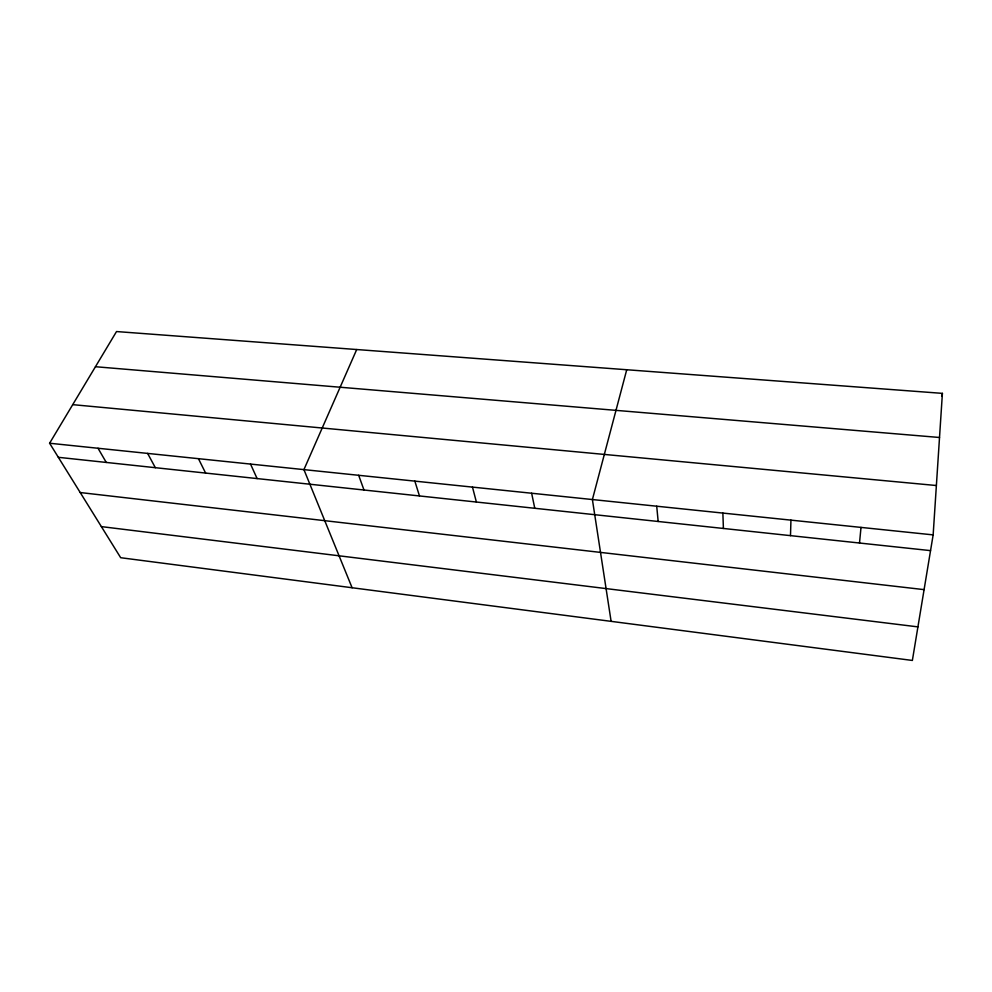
<?xml version="1.0" encoding="UTF-8"?>
<svg xmlns="http://www.w3.org/2000/svg" width="992" height="992" viewBox="0 0 992 992"><rect width="100%" height="100%" fill="white"/><g stroke="black" fill="none" stroke-linecap="round" stroke-linejoin="round"><path stroke-width="1.49" d="M790.488 535.63L790.946 520.13M933.15 534.886L942.4 393.365L116.523 331.551L49.6 443.238L120.689 557.715L912.367 660.449L933.15 534.886L49.6 443.238M859.506 543.021L861.006 527.409M941.941 396.354L942.4 393.365M626.733 369.743L592.398 499.546L611.109 621.352M356.711 349.531L303.924 469.613L352.098 587.748M95.455 366.718L939.511 437.484M72.726 404.649L936.374 485.522M58.342 457.312L930.546 550.622M80.216 492.54L924.085 589.632M101.382 526.616L917.922 626.882M98.022 448.26L106.268 462.433M147.622 453.406L155.335 467.678M198.45 458.676L205.604 473.06M250.53 464.082L257.102 478.566M358.67 475.292L363.977 489.998M414.842 481.12L419.455 495.938M472.477 487.097L476.371 502.026M531.638 493.235L534.775 508.276M656.716 506.218L658.167 521.482M722.87 513.075L723.404 528.451"/></g></svg>
